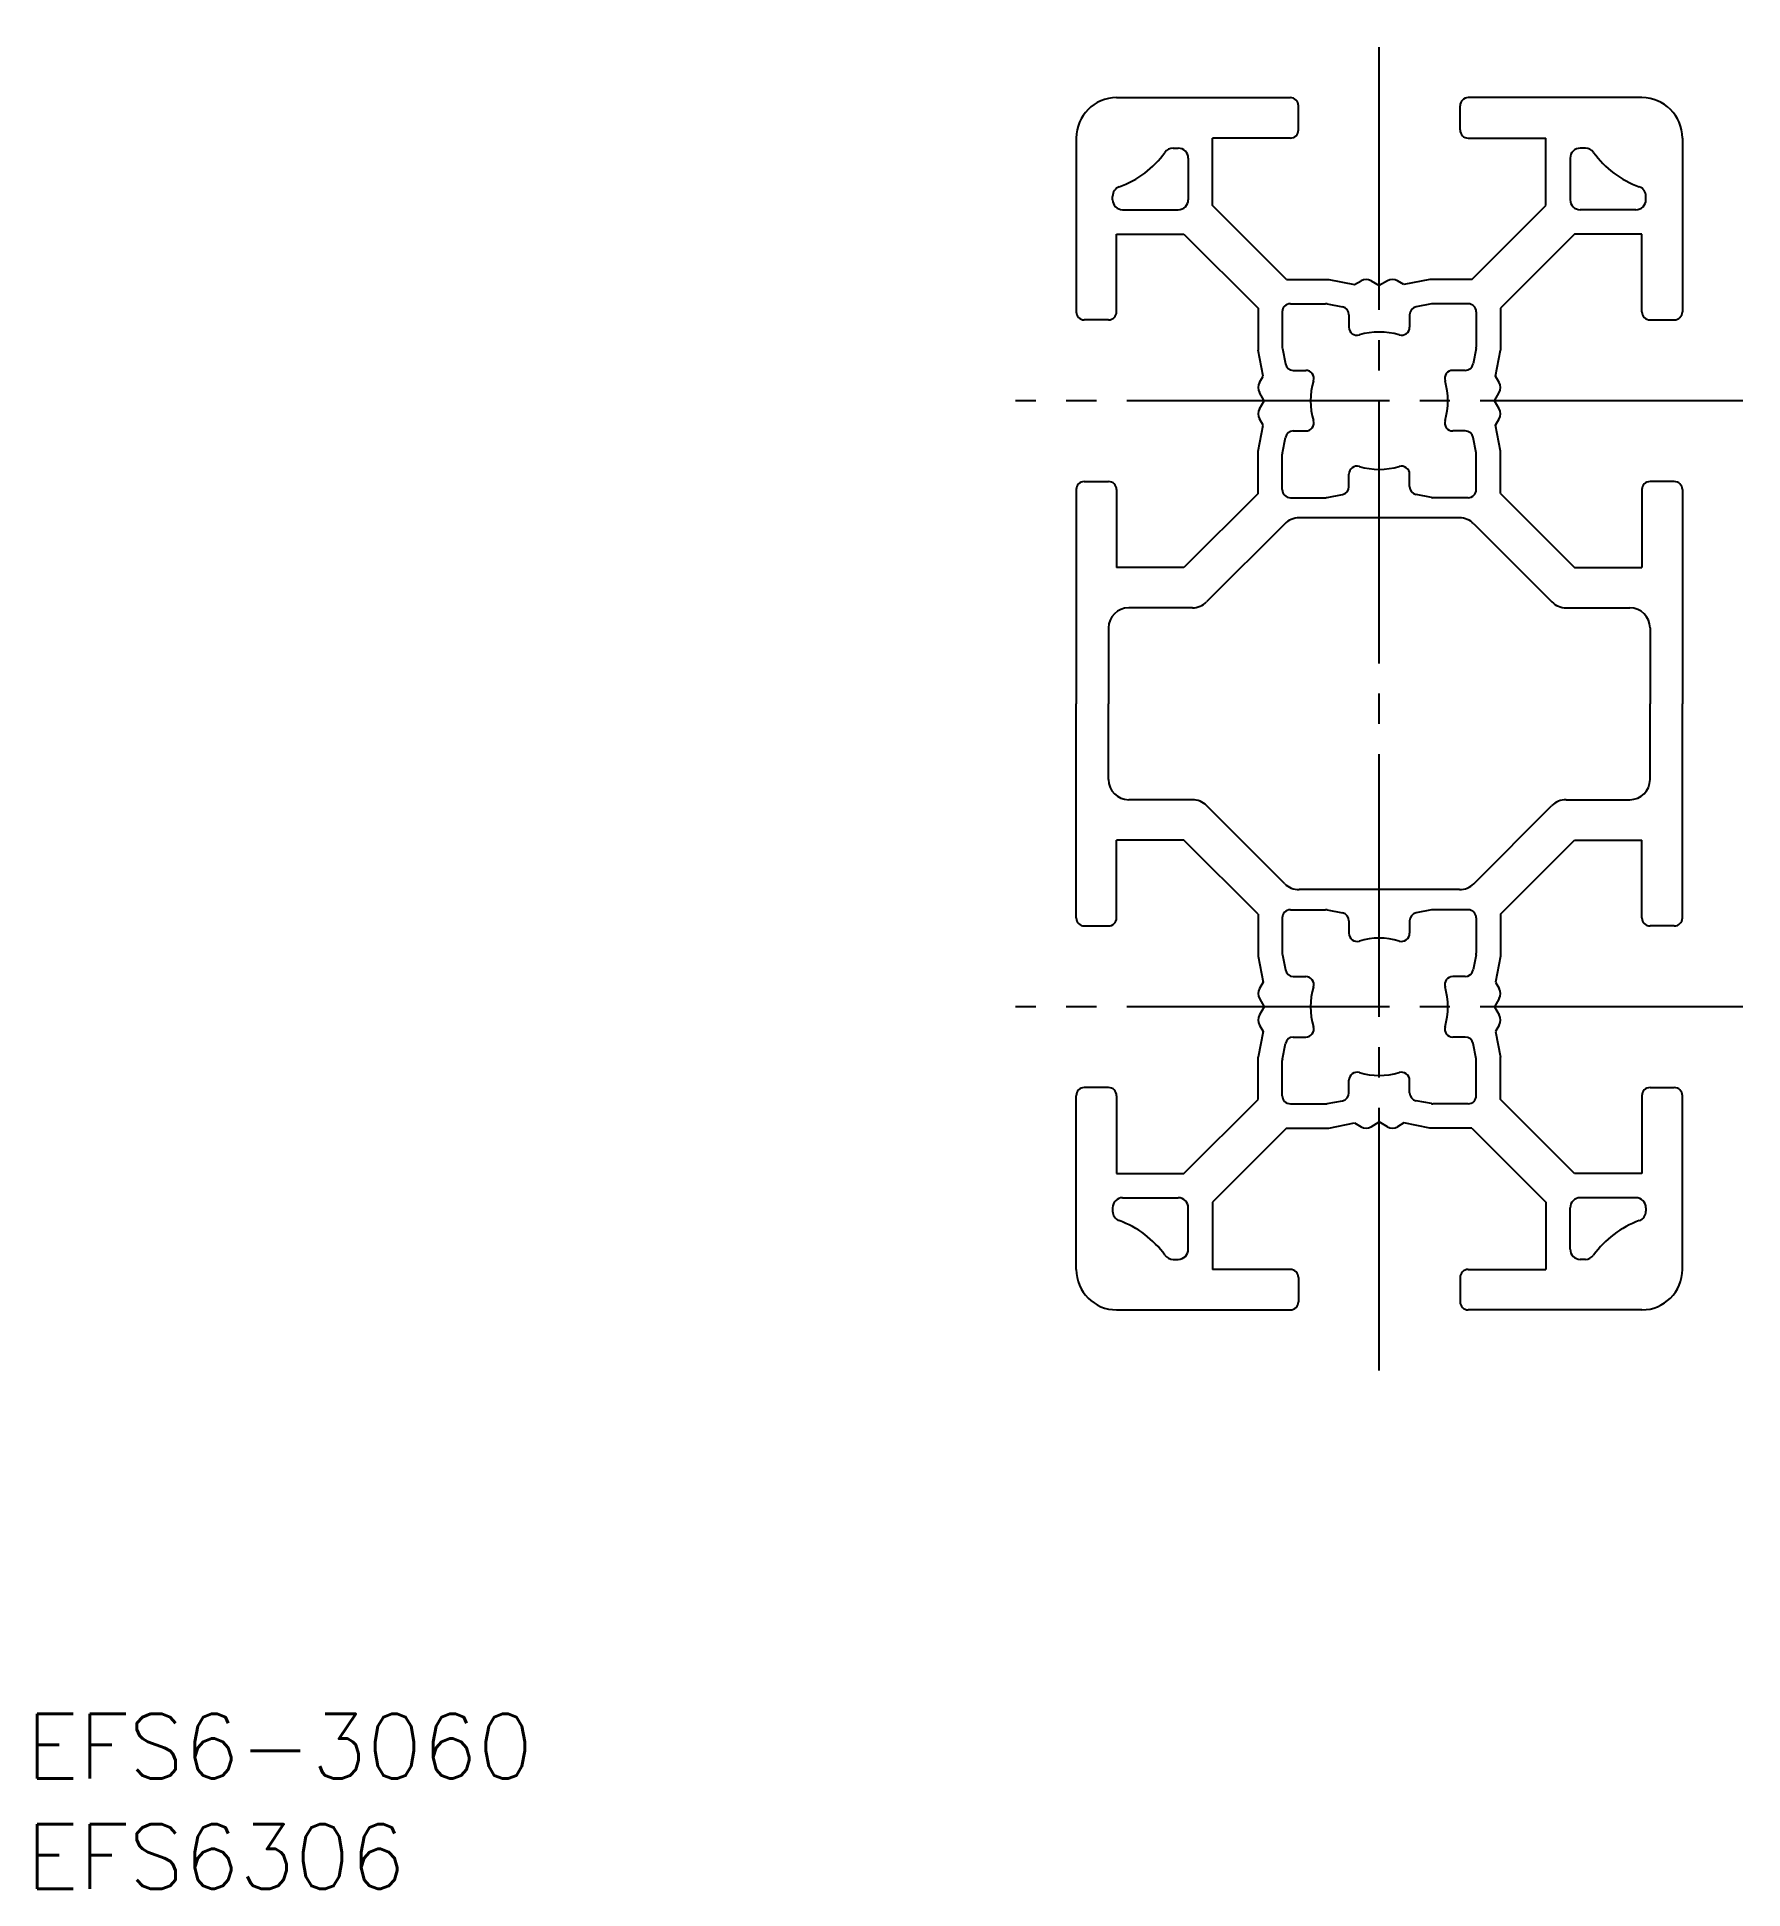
# Model space of a CAD drawing. Extents: x 160.4 to 244.8, y 256 to 347.7.
import ezdxf

# ---------------------------------------------------------------- set-up
doc = ezdxf.new("R2010")
doc.units = 0
doc.linetypes.add('CENTER', pattern=[17.5, 13, -1.5, 1.5, -1.5])
doc.layers.get('0').update_dxf_attribs({"linetype": 'CONTINUOUS'})
doc.layers.add('CENTER', color=1, linetype='CENTER')
doc.styles.get("Standard").update_dxf_attribs({"font": 'txt.shx', "bigfont": '@extfont2.shx'})

msp = doc.modelspace()

# ---------------------------------------------------------------- linework, layer by layer
at = {"color": 7, "linetype": 'CONTINUOUS'}
for p, q in [((213.784, 344.684), (222.384, 344.684)), ((239.784, 344.684), (231.184, 344.684)), ((222.784, 343.084), (222.784, 344.284)), ((230.784, 343.084), (230.784, 344.284)), ((211.784, 342.684), (211.784, 334.084)), ((216.583, 342.184), (216.834, 342.184)), ((218.534, 339.348), (218.534, 342.684)), ((222.384, 342.684), (218.534, 342.684)), ((231.184, 342.684), (235.034, 342.684)), ((235.034, 339.348), (235.034, 342.684)), ((236.985, 342.184), (236.734, 342.184)), ((241.784, 342.684), (241.784, 334.084)), ((217.334, 341.684), (217.334, 339.634)), ((236.234, 341.684), (236.234, 339.634)), ((213.584, 339.634), (213.584, 339.799)), ((222.198, 335.684), (218.534, 339.348)), ((231.37, 335.684), (235.034, 339.348)), ((239.984, 339.634), (239.984, 339.799)), ((214.084, 339.134), (216.834, 339.134)), ((239.484, 339.134), (236.734, 339.134)), ((213.784, 337.934), (217.12, 337.934)), ((213.784, 334.084), (213.784, 337.934)), ((217.12, 337.934), (220.784, 334.269)), ((236.448, 337.934), (232.784, 334.269)), ((239.784, 337.934), (236.448, 337.934)), ((239.784, 334.084), (239.784, 337.934)), ((222.198, 335.684), (224.284, 335.684)), ((224.284, 335.684), (225.565, 335.435)), ((225.565, 335.435), (225.881, 335.617)), ((226.381, 335.617), (226.784, 335.384)), ((227.188, 335.617), (226.784, 335.384)), ((228.003, 335.435), (227.688, 335.617)), ((229.284, 335.684), (228.003, 335.435)), ((231.37, 335.684), (229.284, 335.684)), ((213.384, 333.684), (212.184, 333.684)), ((220.784, 334.269), (220.784, 332.184)), ((221.984, 334.084), (221.984, 332.338)), ((222.384, 334.484), (224.13, 334.484)), ((224.207, 334.476), (224.961, 334.33)), ((225.284, 333.937), (225.284, 333.321)), ((228.284, 333.937), (228.284, 333.321)), ((229.362, 334.476), (228.608, 334.33)), ((231.184, 334.484), (229.438, 334.484)), ((231.584, 334.084), (231.584, 332.338)), ((232.784, 334.269), (232.784, 332.184)), ((240.184, 333.684), (241.384, 333.684)), ((221.033, 330.902), (220.784, 332.184)), ((221.992, 332.261), (222.138, 331.507)), ((231.577, 332.261), (231.43, 331.507)), ((232.535, 330.902), (232.784, 332.184)), ((222.531, 331.184), (223.147, 331.184)), ((231.038, 331.184), (230.422, 331.184)), ((220.851, 330.587), (221.033, 330.902)), ((221.084, 329.684), (220.851, 330.087)), ((232.484, 329.684), (232.717, 330.087)), ((232.717, 330.587), (232.535, 330.902)), ((220.851, 329.28), (221.084, 329.684)), ((232.717, 329.28), (232.484, 329.684)), ((220.784, 327.184), (221.033, 328.465)), ((221.033, 328.465), (220.851, 328.78)), ((222.531, 328.184), (223.147, 328.184)), ((231.038, 328.184), (230.422, 328.184)), ((232.535, 328.465), (232.717, 328.78)), ((232.784, 327.184), (232.535, 328.465)), ((221.992, 327.106), (222.138, 327.86)), ((231.577, 327.106), (231.43, 327.86)), ((220.784, 325.098), (220.784, 327.184)), ((221.984, 325.284), (221.984, 327.03)), ((231.584, 325.284), (231.584, 327.03)), ((232.784, 325.098), (232.784, 327.184)), ((212.184, 325.684), (213.384, 325.684)), ((225.284, 325.43), (225.284, 326.046)), ((228.284, 325.43), (228.284, 326.046)), ((241.384, 325.684), (240.184, 325.684)), ((211.784, 325.284), (211.784, 314.684)), ((213.784, 325.284), (213.784, 321.434)), ((220.784, 325.098), (217.12, 321.434)), ((222.384, 324.884), (224.13, 324.884)), ((224.206, 324.891), (224.961, 325.037)), ((229.362, 324.891), (228.608, 325.037)), ((231.184, 324.884), (229.438, 324.884)), ((232.784, 325.098), (236.448, 321.434)), ((239.784, 325.284), (239.784, 321.434)), ((241.784, 325.284), (241.784, 314.684)), ((222.106, 323.591), (218.241, 319.726)), ((230.756, 323.884), (222.813, 323.884)), ((231.463, 323.591), (235.327, 319.726)), ((217.12, 321.434), (213.784, 321.434)), ((236.448, 321.434), (239.784, 321.434)), ((217.534, 319.434), (214.384, 319.434)), ((236.034, 319.434), (239.184, 319.434)), ((213.384, 318.434), (213.384, 314.684)), ((240.184, 318.434), (240.184, 314.684)), ((211.784, 304.084), (211.784, 314.684)), ((213.384, 310.934), (213.384, 314.684)), ((240.184, 310.934), (240.184, 314.684)), ((241.784, 304.084), (241.784, 314.684)), ((217.534, 309.934), (214.384, 309.934)), ((236.034, 309.934), (239.184, 309.934)), ((222.106, 305.776), (218.241, 309.641)), ((231.463, 305.776), (235.327, 309.641)), ((217.12, 307.934), (213.784, 307.934)), ((213.784, 304.084), (213.784, 307.934)), ((220.784, 304.269), (217.12, 307.934)), ((232.784, 304.269), (236.448, 307.934)), ((236.448, 307.934), (239.784, 307.934)), ((239.784, 304.084), (239.784, 307.934)), ((230.756, 305.484), (222.813, 305.484)), ((222.384, 304.484), (224.13, 304.484)), ((224.206, 304.476), (224.961, 304.33)), ((229.362, 304.476), (228.608, 304.33)), ((231.184, 304.484), (229.438, 304.484)), ((212.184, 303.684), (213.384, 303.684)), ((220.784, 304.269), (220.784, 302.184)), ((221.984, 304.084), (221.984, 302.338)), ((225.284, 303.937), (225.284, 303.321)), ((228.284, 303.937), (228.284, 303.321)), ((231.584, 304.084), (231.584, 302.338)), ((232.784, 304.269), (232.784, 302.184)), ((241.384, 303.684), (240.184, 303.684)), ((220.784, 302.184), (221.033, 300.902)), ((221.992, 302.261), (222.138, 301.507)), ((231.577, 302.261), (231.43, 301.507)), ((232.784, 302.184), (232.535, 300.902)), ((221.033, 300.902), (220.851, 300.587)), ((222.531, 301.184), (223.147, 301.184)), ((231.038, 301.184), (230.422, 301.184)), ((232.535, 300.902), (232.717, 300.587)), ((220.851, 300.087), (221.084, 299.684)), ((232.717, 300.087), (232.484, 299.684)), ((221.084, 299.684), (220.851, 299.28)), ((232.484, 299.684), (232.717, 299.28)), ((221.033, 298.465), (220.784, 297.184)), ((220.851, 298.78), (221.033, 298.465)), ((222.531, 298.184), (223.147, 298.184)), ((231.038, 298.184), (230.422, 298.184)), ((232.717, 298.78), (232.535, 298.465)), ((232.535, 298.465), (232.784, 297.184)), ((220.784, 295.098), (220.784, 297.184)), ((221.984, 295.284), (221.984, 297.029)), ((221.992, 297.106), (222.138, 297.86)), ((231.577, 297.106), (231.43, 297.86)), ((231.584, 295.284), (231.584, 297.029)), ((232.784, 295.098), (232.784, 297.184)), ((211.784, 286.684), (211.784, 295.284)), ((213.384, 295.684), (212.184, 295.684)), ((213.784, 295.284), (213.784, 291.434)), ((225.284, 295.43), (225.284, 296.046)), ((228.284, 295.43), (228.284, 296.046)), ((239.784, 295.284), (239.784, 291.434)), ((240.184, 295.684), (241.384, 295.684)), ((241.784, 286.684), (241.784, 295.284)), ((217.12, 291.434), (220.784, 295.098)), ((222.384, 294.884), (224.13, 294.884)), ((224.207, 294.891), (224.961, 295.037)), ((229.362, 294.891), (228.608, 295.037)), ((231.184, 294.884), (229.438, 294.884)), ((236.448, 291.434), (232.784, 295.098)), ((222.198, 293.684), (218.534, 290.019)), ((222.198, 293.684), (224.284, 293.684)), ((224.284, 293.684), (225.565, 293.933)), ((225.565, 293.933), (225.881, 293.751)), ((226.381, 293.751), (226.784, 293.984)), ((227.188, 293.751), (226.784, 293.984)), ((228.003, 293.933), (227.688, 293.751)), ((229.284, 293.684), (228.003, 293.933)), ((231.37, 293.684), (229.284, 293.684)), ((231.37, 293.684), (235.034, 290.019)), ((213.784, 291.434), (217.12, 291.434)), ((239.784, 291.434), (236.448, 291.434)), ((213.584, 289.734), (213.584, 289.569)), ((214.084, 290.234), (216.834, 290.234)), ((217.334, 287.684), (217.334, 289.734)), ((218.534, 290.019), (218.534, 286.684)), ((235.034, 290.019), (235.034, 286.684)), ((236.234, 287.684), (236.234, 289.734)), ((239.484, 290.234), (236.734, 290.234)), ((239.984, 289.734), (239.984, 289.569)), ((216.583, 287.184), (216.834, 287.184)), ((236.985, 287.184), (236.734, 287.184)), ((222.384, 286.684), (218.534, 286.684)), ((222.784, 286.284), (222.784, 285.084)), ((230.784, 286.284), (230.784, 285.084)), ((231.184, 286.684), (235.034, 286.684)), ((213.784, 284.684), (222.384, 284.684)), ((239.784, 284.684), (231.184, 284.684))]:
    msp.add_line(p, q, dxfattribs=at)
for centre, radius, start, end in [((213.784, 342.684), 2, 90, 180), ((222.384, 344.284), 0.4, 0, 90), ((231.184, 344.284), 0.4, 90, 180), ((239.784, 342.684), 2, 0, 90), ((222.384, 343.084), 0.4, 270, 0), ((231.184, 343.084), 0.4, 180, 270), ((212.284, 344.784), 4.8, 289.85387, 324.2036), ((216.583, 341.684), 0.5, 90, 144.2036), ((216.834, 341.684), 0.5, 0, 90), ((236.734, 341.684), 0.5, 90, 180), ((236.985, 341.684), 0.5, 35.7964, 90), ((241.284, 344.784), 4.8, 215.7964, 250.14613), ((214.084, 339.799), 0.5, 109.85387, 180), ((239.484, 339.799), 0.5, 0, 70.14613), ((214.084, 339.634), 0.5, 180, 270), ((216.834, 339.634), 0.5, 270, 0), ((236.734, 339.634), 0.5, 180, 270), ((239.484, 339.634), 0.5, 270, 0), ((226.131, 335.184), 0.5, 60, 120), ((227.438, 335.184), 0.5, 60, 120), ((212.184, 334.084), 0.4, 180, 270), ((213.384, 334.084), 0.4, 270, 0), ((222.384, 334.084), 0.4, 90, 180), ((224.13, 334.084), 0.4, 79, 90), ((224.884, 333.937), 0.4, 0, 79), ((228.684, 333.937), 0.4, 101, 180), ((229.438, 334.084), 0.4, 90, 101), ((231.184, 334.084), 0.4, 0, 90), ((240.184, 334.084), 0.4, 180, 270), ((241.384, 334.084), 0.4, 270, 0), ((225.684, 333.321), 0.4, 180, 286.82645), ((226.784, 329.684), 3.4, 73.17355, 106.82645), ((227.884, 333.321), 0.4, 253.17355, 0), ((222.384, 332.338), 0.4, 180, 191), ((231.184, 332.338), 0.4, 349, 0), ((222.531, 331.584), 0.4, 191, 270), ((223.147, 330.784), 0.4, 343.17355, 90), ((230.422, 330.784), 0.4, 90, 196.82645), ((231.038, 331.584), 0.4, 270, 349), ((221.284, 330.337), 0.5, 150, 210), ((226.784, 329.684), 3.4, 163.17355, 196.82645), ((226.784, 329.684), 3.4, 343.17355, 16.82645), ((232.284, 330.337), 0.5, 330, 30), ((221.284, 329.03), 0.5, 150, 210), ((232.284, 329.03), 0.5, 330, 30), ((222.531, 327.784), 0.4, 90, 169), ((223.147, 328.584), 0.4, 270, 16.82645), ((230.422, 328.584), 0.4, 163.17355, 270), ((231.038, 327.784), 0.4, 11, 90), ((222.384, 327.03), 0.4, 169, 180), ((225.684, 326.046), 0.4, 73.17355, 180), ((226.784, 329.684), 3.4, 253.17355, 286.82645), ((227.884, 326.046), 0.4, 0, 106.82645), ((231.184, 327.03), 0.4, 0, 11), ((212.184, 325.284), 0.4, 90, 180), ((213.384, 325.284), 0.4, 0, 90), ((224.884, 325.43), 0.4, 281, 0), ((228.684, 325.43), 0.4, 180, 259), ((240.184, 325.284), 0.4, 90, 180), ((241.384, 325.284), 0.4, 0, 90), ((222.384, 325.284), 0.4, 180, 270), ((224.13, 325.284), 0.4, 270, 281), ((229.438, 325.284), 0.4, 259, 270), ((231.184, 325.284), 0.4, 270, 0), ((222.813, 322.884), 1, 90, 135), ((230.756, 322.884), 1, 45, 90), ((214.384, 318.434), 1, 90, 180), ((217.534, 320.434), 1, 270, 315), ((236.034, 320.434), 1, 225, 270), ((239.184, 318.434), 1, 0, 90), ((214.384, 310.934), 1, 180, 270), ((239.184, 310.934), 1, 270, 0), ((217.534, 308.934), 1, 45, 90), ((236.034, 308.934), 1, 90, 135), ((222.813, 306.484), 1, 225, 270), ((230.756, 306.484), 1, 270, 315), ((222.384, 304.084), 0.4, 90, 180), ((224.13, 304.084), 0.4, 79, 90), ((224.884, 303.937), 0.4, 0, 79), ((228.684, 303.937), 0.4, 101, 180), ((229.438, 304.084), 0.4, 90, 101), ((231.184, 304.084), 0.4, 0, 90), ((212.184, 304.084), 0.4, 180, 270), ((213.384, 304.084), 0.4, 270, 0), ((240.184, 304.084), 0.4, 180, 270), ((241.384, 304.084), 0.4, 270, 0), ((225.684, 303.321), 0.4, 180, 286.82645), ((226.784, 299.684), 3.4, 73.17355, 106.82645), ((227.884, 303.321), 0.4, 253.17355, 0), ((222.384, 302.338), 0.4, 180, 191), ((231.184, 302.338), 0.4, 349, 0), ((222.531, 301.584), 0.4, 191, 270), ((223.147, 300.784), 0.4, 343.17355, 90), ((226.784, 299.684), 3.4, 163.17355, 196.82645), ((230.422, 300.784), 0.4, 90, 196.82645), ((226.784, 299.684), 3.4, 343.17355, 16.82645), ((231.038, 301.584), 0.4, 270, 349), ((221.284, 300.337), 0.5, 150, 210), ((232.284, 300.337), 0.5, 330, 30), ((221.284, 299.03), 0.5, 150, 210), ((232.284, 299.03), 0.5, 330, 30), ((222.531, 297.784), 0.4, 90, 169), ((223.147, 298.584), 0.4, 270, 16.82645), ((230.422, 298.584), 0.4, 163.17355, 270), ((231.038, 297.784), 0.4, 11, 90), ((222.384, 297.029), 0.4, 169, 180), ((231.184, 297.029), 0.4, 0, 11), ((225.684, 296.046), 0.4, 73.17355, 180), ((226.784, 299.684), 3.4, 253.17355, 286.82645), ((227.884, 296.046), 0.4, 0, 106.82645), ((212.184, 295.284), 0.4, 90, 180), ((213.384, 295.284), 0.4, 0, 90), ((222.384, 295.284), 0.4, 180, 270), ((224.884, 295.43), 0.4, 281, 0), ((228.684, 295.43), 0.4, 180, 259), ((231.184, 295.284), 0.4, 270, 0), ((240.184, 295.284), 0.4, 90, 180), ((241.384, 295.284), 0.4, 0, 90), ((224.13, 295.284), 0.4, 270, 281), ((229.438, 295.284), 0.4, 259, 270), ((226.131, 294.184), 0.5, 240, 300), ((227.438, 294.184), 0.5, 240, 300), ((214.084, 289.734), 0.5, 90, 180), ((216.834, 289.734), 0.5, 0, 90), ((236.734, 289.734), 0.5, 90, 180), ((239.484, 289.734), 0.5, 0, 90), ((214.084, 289.569), 0.5, 180, 250.14613), ((212.284, 284.584), 4.8, 35.7964, 70.14613), ((241.284, 284.584), 4.8, 109.85387, 144.2036), ((239.484, 289.569), 0.5, 289.85387, 0), ((216.583, 287.684), 0.5, 215.7964, 270), ((216.834, 287.684), 0.5, 270, 0), ((236.734, 287.684), 0.5, 180, 270), ((236.985, 287.684), 0.5, 270, 324.2036), ((213.784, 286.684), 2, 180, 270), ((222.384, 286.284), 0.4, 0, 90), ((231.184, 286.284), 0.4, 90, 180), ((239.784, 286.684), 2, 270, 0), ((222.384, 285.084), 0.4, 270, 0), ((231.184, 285.084), 0.4, 180, 270)]:
    msp.add_arc(centre, radius, start, end, dxfattribs=at)
at = {"layer": 'CENTER', "color": 1, "linetype": 'CENTER'}
for p, q in [((226.784, 281.684), (226.784, 347.684)), ((244.784, 329.684), (208.784, 329.684)), ((244.784, 299.684), (208.784, 299.684))]:
    msp.add_line(p, q, dxfattribs=at)

# ---------------------------------------------------------------- texts
at = {"color": 7, "linetype": 'CONTINUOUS'}
for s, p in [('EFS6-3060', (159.806, 261.482)), ('EFS6306', (159.806, 256.021))]:
    msp.add_text(s, height=3.2, dxfattribs=at).set_placement(p)

doc.saveas('drawing.dxf')
